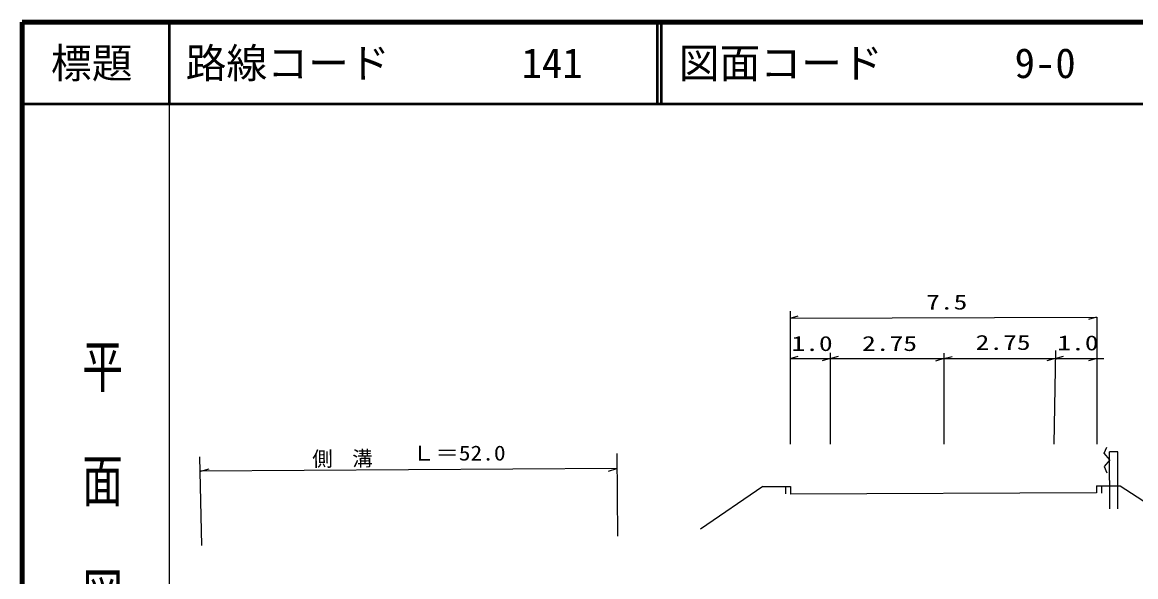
# Model space of a CAD drawing. Units: millimetres, scale not verified. Extents: x 40000 to 680000, y 20000 to 380000.
# Drawn here: x 40000 to 176351, y 312102 to 380000 of the extents above; entities that cross this region are included whole.
import ezdxf
from ezdxf.enums import TextEntityAlignment as Align

# ---------------------------------------------------------------- set-up
doc = ezdxf.new("R2010")
doc.units = ezdxf.units.MM
doc.header["$LTSCALE"] = 1000
for name, color, linetype, lineweight in [('M-BGD', 7, 'Continuous', 25), ('M-TTL', 2, 'Continuous', 140), ('M-TTL-BAND', 7, 'Continuous', 25), ('M-TTL-LINE', 7, 'Continuous', 50)]:
    doc.layers.add(name, color=color, linetype=linetype, lineweight=lineweight)
doc.layers.add('M-TTL-TXT', color=7, linetype='Continuous')
doc.styles.add('@ＭＳ ゴシック', font='')
doc.styles.add('ＭＳ ゴシック', font='')
doc.styles.get('@ＭＳ ゴシック').set_extended_font_data('@MS Gothic')
doc.styles.get('ＭＳ ゴシック').set_extended_font_data('MS Gothic')

# ---------------------------------------------------------------- blocks, each defined once
blk = doc.blocks.new('BUHIN150')
at = {"color": 7, "linetype": 'Continuous', "lineweight": 25}
blk.add_line((0, 0), (502, 911), dxfattribs=at)
blk = doc.blocks.new('BUHIN151')
at = {"color": 7, "linetype": 'Continuous', "lineweight": 25}
blk.add_line((0, 0), (-502, -911), dxfattribs=at)

msp = doc.modelspace()

# ---------------------------------------------------------------- linework, layer by layer
at = {"layer": 'M-BGD'}
for p, q in [((134017, 344611), (134024, 328321)), ((134017, 343779), (171549, 343872)), ((134026, 343779), (135025, 344069)), ((171549, 343872), (170550, 343582)), ((171581, 343877), (171588, 328337)), ((138946, 339516), (138951, 328323)), ((166509, 339791), (166337, 328335)), ((134019, 338815), (172463, 338832)), ((138949, 338817), (139949, 339107)), ((152845, 338808), (151845, 338518)), ((152858, 338810), (153863, 339083)), ((152859, 339464), (152864, 328329)), ((166485, 338823), (165481, 338551)), ((172484, 327224), (172815, 327988)), ((174158, 327411), (173158, 327411)), ((173161, 320413), (173158, 327411)), ((174161, 320413), (174158, 327411)), ((61716, 326804), (61928, 315917)), ((112820, 327173), (112893, 317049)), ((173159, 326411), (172484, 327224)), ((173159, 326411), (172485, 325598)), ((112833, 325337), (61750, 325023)), ((61883, 325039), (62881, 325333)), ((112751, 325300), (111753, 325007)), ((172485, 325598), (172816, 324834)), ((130681, 323160), (123074, 317929)), ((130681, 323160), (134079, 323161)), ((133467, 323161), (133468, 322253)), ((134079, 323161), (134079, 322253)), ((171543, 323242), (174428, 323243)), ((171543, 323242), (171544, 322383)), ((172170, 323242), (172171, 322347)), ((174428, 323243), (182346, 318104)), ((134039, 322251), (171544, 322402))]:
    msp.add_line(p, q, dxfattribs=at)
at = {"layer": 'M-TTL'}
for p, q in [((40000, 380000), (40000, 20000)), ((680000, 380000), (40000, 380000))]:
    msp.add_line(p, q, dxfattribs=at)
at = {"layer": 'M-TTL-BAND'}
msp.add_line((58000, 370000), (58000, 20000), dxfattribs=at)
at = {"layer": 'M-TTL-LINE'}
for p, q in [((58000, 380000), (58000, 370000)), ((117750, 380000), (117750, 370000)), ((118250, 380000), (118250, 370000)), ((40000, 370000), (680000, 370000))]:
    msp.add_line(p, q, dxfattribs=at)

# ---------------------------------------------------------------- block references
at = {"layer": 'M-BGD', "rotation": 314.92377}
for name, p in [('BUHIN150', (134023, 338823)), ('BUHIN151', (138944, 338812)), ('BUHIN150', (166501, 338831)), ('BUHIN151', (171571, 338825))]:
    msp.add_blockref(name, p, dxfattribs=at)

# ---------------------------------------------------------------- texts
at = {"layer": 'M-BGD', "style": 'ＭＳ ゴシック'}
for s, width, p in [('7.5', 1.35, (150683, 344270)), ('1.0', 1.35, (134187, 339196)), ('2.75', 1.35, (142838, 339200)), ('2.75', 1.35, (156740, 339329)), ('1.0', 1.35, (166750, 339272)), ('Ｌ＝52.0', 1.15, (87704, 325781))]:
    msp.add_text(s, height=1833, dxfattribs=dict(at, width=width)).set_placement(p, align=Align.BOTTOM_LEFT)
at = {"layer": 'M-BGD', "insert": (75519, 325412), "char_height": 1833, "attachment_point": 7, "rotation": 0.5, "style": 'ＭＳ ゴシック'}
msp.add_mtext('\\T1.96;側溝', dxfattribs=at)
at = {"layer": 'M-TTL-BAND', "style": '@ＭＳ ゴシック', "width": 1.4}
msp.add_text('平  面  図', height=3666, rotation=270, dxfattribs=at).set_placement((49777, 306475), align=Align.MIDDLE_RIGHT)
at = {"layer": 'M-TTL-TXT', "style": 'ＭＳ ゴシック'}
msp.add_text('標題', height=3666, dxfattribs=at).set_placement((48500, 375000), align=Align.MIDDLE_CENTER)
for s, p in [('路線コード', (60000, 375000)), ('141', (101142, 375000)), ('図面コード', (120380, 375000)), ('9-0', (161521, 375000))]:
    msp.add_text(s, height=3666, dxfattribs=at).set_placement(p, align=Align.MIDDLE_LEFT)

doc.saveas('drawing.dxf')
